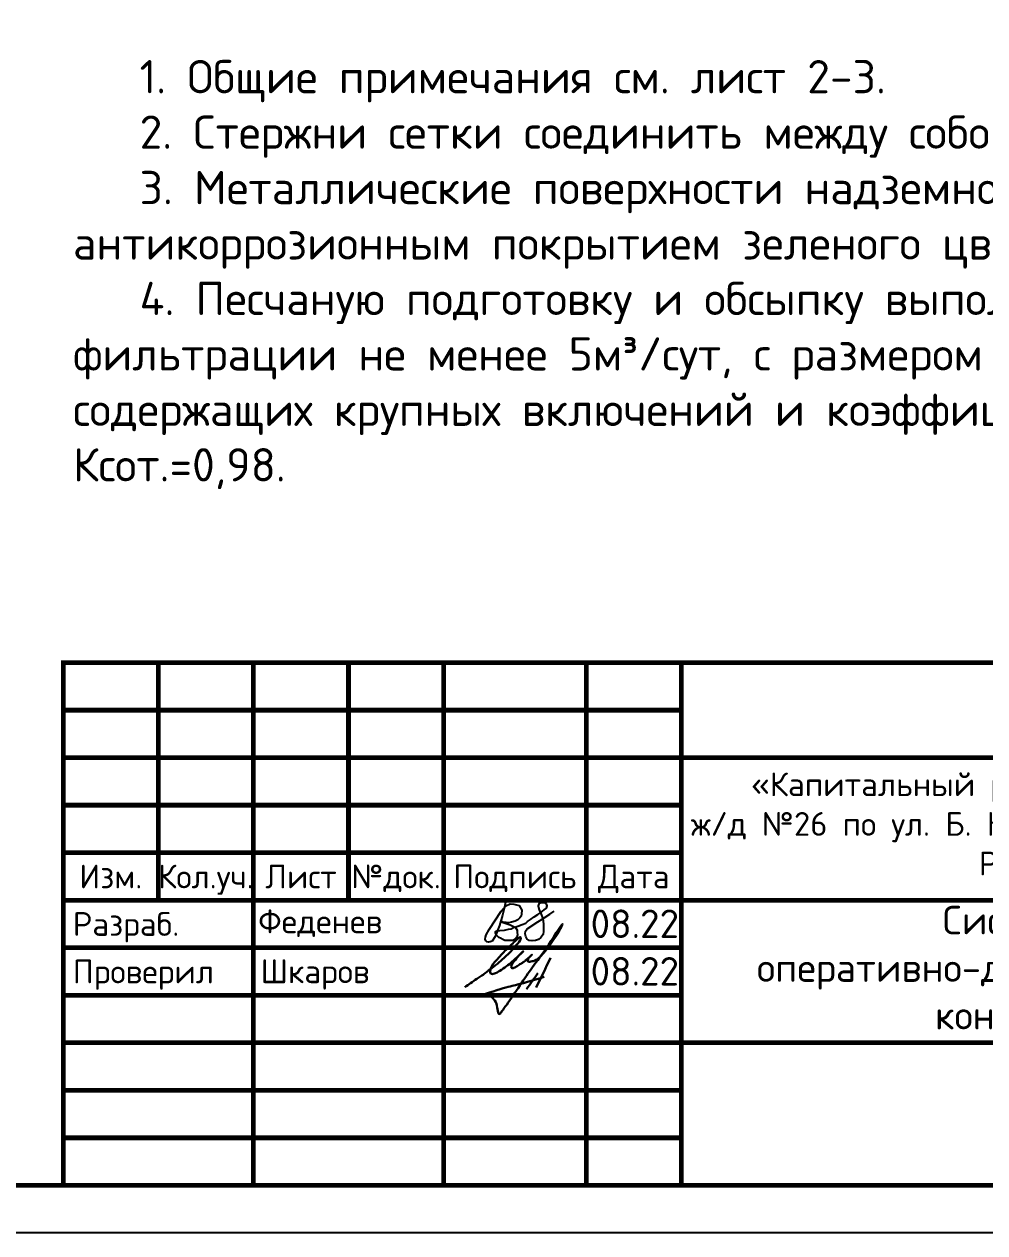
# Model space of a CAD drawing. Header units: millimetres. Extents: x -112426 to 8831, y 1218 to 38707.
# Drawn here: x 4953.8 to 5054.9, y 2282.7 to 2409.9 of the extents above; entities that cross this region are included whole.
import ezdxf
from ezdxf.enums import TextEntityAlignment as Align

# ---------------------------------------------------------------- set-up
doc = ezdxf.new("R2010")
doc.units = ezdxf.units.MM
doc.layers.add('Размерный', color=4, linetype='Continuous', lineweight=30)
doc.layers.add('Размеры на чертеже', color=250, linetype='Continuous', lineweight=25)
doc.layers.add('рамка', color=7, linetype='Continuous')
doc.styles.add('-ISOCPEUR-', font='isocpeur.ttf')
doc.styles.get("Standard").update_dxf_attribs({"font": 'arial.ttf'})

# ---------------------------------------------------------------- blocks, each defined once
blk = doc.blocks.new('*U168')
blk.add_lwpolyline([(0, 0), (420, 0), (420, -297), (0, -297)], close=True)
at = {"const_width": 0.5}
blk.add_lwpolyline([(20, -5), (415, -5), (415, -292), (20, -292)], close=True, dxfattribs=at)
for points in [[(230, -292), (230, -237), (415, -237)], [(240, -237), (240, -262)], [(250, -237), (250, -292)], [(260, -237), (260, -262)], [(270, -237), (270, -292)], [(285, -237), (285, -292)], [(295, -237), (295, -292)], [(230, -242), (295, -242)], [(230, -247), (295, -247)], [(295, -247), (415, -247)], [(230, -252), (295, -252)], [(230, -257), (295, -257)], [(230, -262), (415, -262)], [(230, -267), (295, -267)], [(230, -272), (295, -272)], [(230, -277), (295, -277)], [(295, -277), (415, -277)], [(230, -282), (295, -282)], [(230, -287), (295, -287)]]:
    blk.add_lwpolyline(points, dxfattribs=at)
at = {"style": '-ISOCPEUR-'}
for s, p in [('Изм.', (235, -259.5)), ('Кол.уч.', (245, -259.5)), ('Лист', (255, -259.5)), ('№док.', (265, -259.5)), ('Подпись', (277.5, -259.5)), ('Дата', (290, -259.5))]:
    blk.add_text(s, height=2.5, dxfattribs=at).set_placement(p, align=Align.MIDDLE_CENTER)
for s, p in [('Разраб.', (231, -264.5)), ('Проверил', (231, -269.5))]:
    blk.add_text(s, height=2.5, dxfattribs=at).set_placement(p, align=Align.MIDDLE_LEFT)
for s, insert, char_height, width, attachment_point in [('\\pxi1.28618,qc;{\\C7;«Капитальный ремонт (реконструкция) тепловых сетей от УП у ж/д №26 по ул. Б. Новикова до ТК-8018 ул. Расплетина, д 7 в ГО г. Рыбинск Ярославской области».}', (296.05, -248.55), 2.5, 110.5288, 1), ('Система оперативно-дистанционного контроля ', (330, -269.5), 3, 70, 5)]:
    blk.add_mtext(s, dxfattribs=dict(at, insert=insert, char_height=char_height, width=width, attachment_point=attachment_point))
blk.add_attdef('РАЗРАБОТАЛ', text='', height=2.5, dxfattribs=at).set_placement((250.5, -264.22), align=Align.MIDDLE_LEFT)
at = {"style": '-ISOCPEUR-', "flags": 8}
for tag, height, p in [('ДАТА', 2.5, (290.07, -264.4)), ('ДАТА1', 2.5, (290.07, -269.4)), ('ЛИСТ', 3, (386.39, -271.92)), ('ЛИСТОВ', 3, (403.89, -271.92)), ('ФОРМАТ', 3, (380.97, -294.75))]:
    blk.add_attdef(tag, text='', height=height, dxfattribs=at).set_placement(p, align=Align.MIDDLE_CENTER)
at = {"style": '-ISOCPEUR-'}
blk.add_attdef('ПРОВЕРИЛ', (250.75, -270.73), '', height=2.5, dxfattribs=at)
at = {"lineweight": 30, "flags": 104}
blk.add_attdef('ИМЯ_ЧЕРТЕЖА', text='', height=3, dxfattribs=at).set_placement((333.63, -284.13), align=Align.MIDDLE_CENTER)
blk = doc.blocks.new('подпись')
at = {"lineweight": 30}
for points in [[(-0.82, -1.23), (-0.21, -0.8), (0.43, -0.36), (0.86, -0.08), (1.32, 0.25), (2, 0.77), (2.8, 1.4), (3.27, 1.83), (3.84, 2.36), (4.46, 3.07), (5.01, 3.73), (5.08, 3.95), (5.01, 4.03), (4.91, 4), (4.76, 3.88), (4.33, 3.49), (3.4, 2.58), (2.34, 1.43), (1.83, 0.48), (1.87, 0.23), (1.99, 0.16), (2.17, 0.16), (2.41, 0.25), (3.02, 0.6), (3.71, 1.09), (4.34, 1.62), (5.32, 2.55), (4.75, 1.98), (4.27, 1.36), (4.08, 1.05), (4.07, 0.85), (4.11, 0.78), (4.25, 0.78), (4.42, 0.84), (4.78, 1.05), (5.16, 1.3), (5.47, 1.51), (5.72, 1.73), (6.05, 1.99), (6.23, 2.18), (5.94, 1.88), (5.8, 1.63), (5.8, 1.5), (5.89, 1.44), (6.13, 1.46), (6.57, 1.6), (6.9, 1.79), (7.5, 2.39), (8.04, 3.08), (8.61, 3.92), (9.15, 4.76), (9.43, 5.33), (8, 3.26), (6.29, 0.88), (3.58, -3.07), (3.05, -3.8), (2.85, -4.05), (2.49, -2.98), (2.12, -2.39), (1.3, -1.96), (1.02, -2.03), (2.91, -1.44), (4.7, -0.96), (7.51, -0.15)], [(8.19, 1.85), (6.68, -1.27)], [(6.86, 0.23), (5.67, -1.43)]]:
    blk.add_spline(points, degree=3, dxfattribs=at)
blk = doc.blocks.new('Подпись Леха')
at = {"layer": 'рамка'}
blk.add_blockref('подпись', (2.7, 0.11), dxfattribs=at)

msp = doc.modelspace()

# ---------------------------------------------------------------- linework, layer by layer
msp.add_lwpolyline([(5004.454, 2317.499), (5004.354, 2316.978), (5004.145, 2316.12), (5003.829, 2315.039), (5003.365, 2313.879), (5003.046, 2313.408), (5002.852, 2313.309), (5002.659, 2313.285), (5002.47, 2313.309), (5002.373, 2313.42), (5002.324, 2313.604), (5002.329, 2313.812), (5002.426, 2314.074), (5002.729, 2314.633), (5004.003, 2316.548), (5004.5, 2317.121), (5004.95, 2317.315), (5005.33, 2317.307), (5005.896, 2317.145), (5006.16, 2316.672), (5006.137, 2316.284), (5006.079, 2316.021), (5005.963, 2315.837), (5005.759, 2315.652), (5005.448, 2315.497), (5005.089, 2315.395), (5004.779, 2315.337), (5004.512, 2315.347), (5004.254, 2315.356), (5004.017, 2315.468), (5003.959, 2315.485), (5004.215, 2315.375), (5004.422, 2315.285), (5004.614, 2315.217), (5004.934, 2315.126), (5005.159, 2315.019), (5005.369, 2314.92), (5005.507, 2314.824), (5005.659, 2314.554), (5005.682, 2314.304), (5005.705, 2314.056), (5005.651, 2313.812), (5005.455, 2313.593), (5005.213, 2313.484), (5004.916, 2313.453), (5004.627, 2313.468), (5004.383, 2313.481), (5004.158, 2313.585), (5003.92, 2313.695), (5003.737, 2313.78), (5003.627, 2313.882), (5003.488, 2314.011), (5003.404, 2314.222), (5003.409, 2314.413), (5003.522, 2314.476), (5003.854, 2314.51), (5004.354, 2314.562), (5004.763, 2314.647), (5005.056, 2314.708), (5005.306, 2314.818), (5005.741, 2314.974), (5006.215, 2315.136), (5006.577, 2315.307), (5006.778, 2315.449), (5007.076, 2315.66), (5007.474, 2315.942), (5007.858, 2316.214), (5008.155, 2316.424), (5008.52, 2316.682), (5008.774, 2316.862), (5008.827, 2317.106), (5008.772, 2317.309), (5008.6, 2317.419), (5008.35, 2317.434), (5008.099, 2317.403), (5007.948, 2317.31), (5007.894, 2317.129), (5007.923, 2316.929), (5007.997, 2316.708), (5008.173, 2316.312), (5008.364, 2315.765), (5008.413, 2315.5), (5008.427, 2315.183), (5008.444, 2314.446), (5008.397, 2314.109), (5008.154, 2313.788), (5007.911, 2313.576), (5007.598, 2313.482), (5007.253, 2313.435), (5006.947, 2313.474), (5006.712, 2313.623), (5006.587, 2313.882), (5006.516, 2314.179), (5006.555, 2314.461), (5006.72, 2314.681), (5007.864, 2315.417), (5008.295, 2315.723), (5009.103, 2316.247), (5009.577, 2316.556)])

# ---------------------------------------------------------------- block references
msp.add_blockref('Подпись Леха', (4998.294, 2309.674))
at = {"layer": 'Размеры на чертеже', "lineweight": 90}
ref = msp.add_blockref('*U168', (4727.939, 2579.705), dxfattribs=at)
ref.add_attrib('РАЗРАБОТАЛ', 'Феденев', dxfattribs={"layer": '0', "height": 2.5, "style": '-ISOCPEUR-'}).set_placement((4978.439, 2315.481), align=Align.MIDDLE_LEFT)
ref.add_attrib('ПРОВЕРИЛ', 'Шкаров', (4978.688, 2308.976), dxfattribs={"layer": '0', "height": 2.5, "style": '-ISOCPEUR-'})

# ---------------------------------------------------------------- texts
at = {"layer": 'Размерный', "color": 0, "style": '-ISOCPEUR-'}
for p in [(5013.394, 2313.728), (5013.394, 2308.728)]:
    msp.add_text('08.22', height=3, dxfattribs=at).set_placement(p)
at = {"layer": 'Размерный', "color": 7, "lineweight": 30, "insert": (4958.964, 2406.116), "char_height": 3.5, "attachment_point": 1, "style": '-ISOCPEUR-'}
msp.add_mtext_dynamic_manual_height_columns('\\pxi2;1. Общие примечания см. лист 2-3.\\P2. Стержни сетки соединить между собой вязальной проволокой. \\P3. Металлические поверхности надземной части ковера покрасить антикоррозионным покрытием зеленого цвета.\\P4. Песчаную подготовку и обсыпку выполнять из песка коэффициентом фильтрации не менее 5м³/сут, с размером фракции не более 5мм и не содержащих крупных включений и коэффициентом уплотнения до Ксот.=0,98.', width=171.9057, gutter_width=12.5, heights=[0], dxfattribs=at)

doc.saveas('drawing.dxf')
